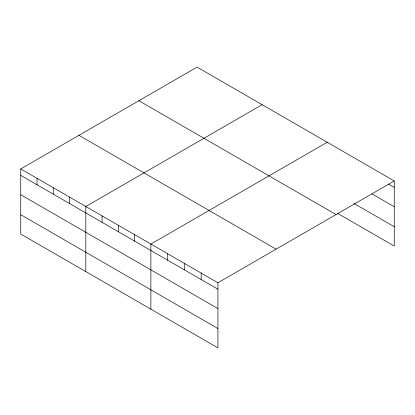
<?xml version="1.0" encoding="UTF-8"?>
<svg xmlns="http://www.w3.org/2000/svg" width="415" height="415" viewBox="0 0 415 415"><rect width="100%" height="100%" fill="white"/><g stroke="black" fill="none" stroke-linecap="round" stroke-linejoin="round"><path stroke-width="0.62" d="M20.75 168.926L217.922 282.76L217.922 347.874L20.75 234.039L20.75 168.926L197.078 67.126L394.25 180.961L394.25 246.074L337.826 213.497M262.145 104.689L85.817 206.494L85.817 271.607M327.212 142.257L150.884 244.056L150.884 309.17M217.922 282.76L394.25 180.961M388.663 184.187L394.25 187.414M371.902 193.867L394.25 206.774M354.026 203.495L394.25 226.715M138.89 100.721L336.062 214.555M78.938 135.332L276.11 249.166M20.75 175.379L217.922 289.214M20.75 194.739L217.922 308.573M20.75 214.685L217.922 328.519M201.161 273.086L201.161 279.539M184.4 263.411L184.4 269.864M167.644 253.736L167.644 260.189M134.616 234.667L134.616 241.12M118.348 225.278L118.348 231.731M102.085 215.883L102.085 222.336M69.549 197.099L69.549 203.552M53.281 187.71L53.281 194.163M37.018 178.32L37.018 184.774"/></g></svg>
